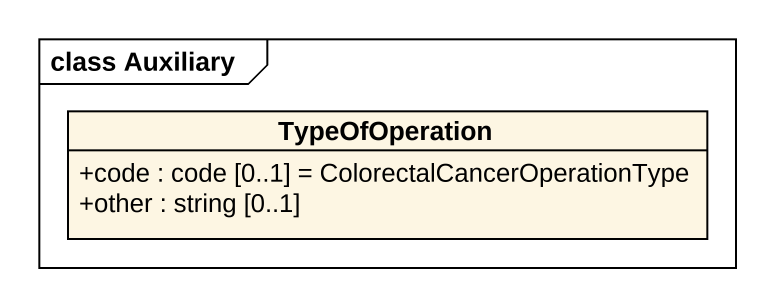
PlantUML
@startuml
mainframe class Auxiliary
hide circle
hide empty members
skinparam classAttributeIconSize 0
class TypeOfOperation {
  +code : code [0..1] = ColorectalCancerOperationType
  +other : string [0..1]
}
@enduml
